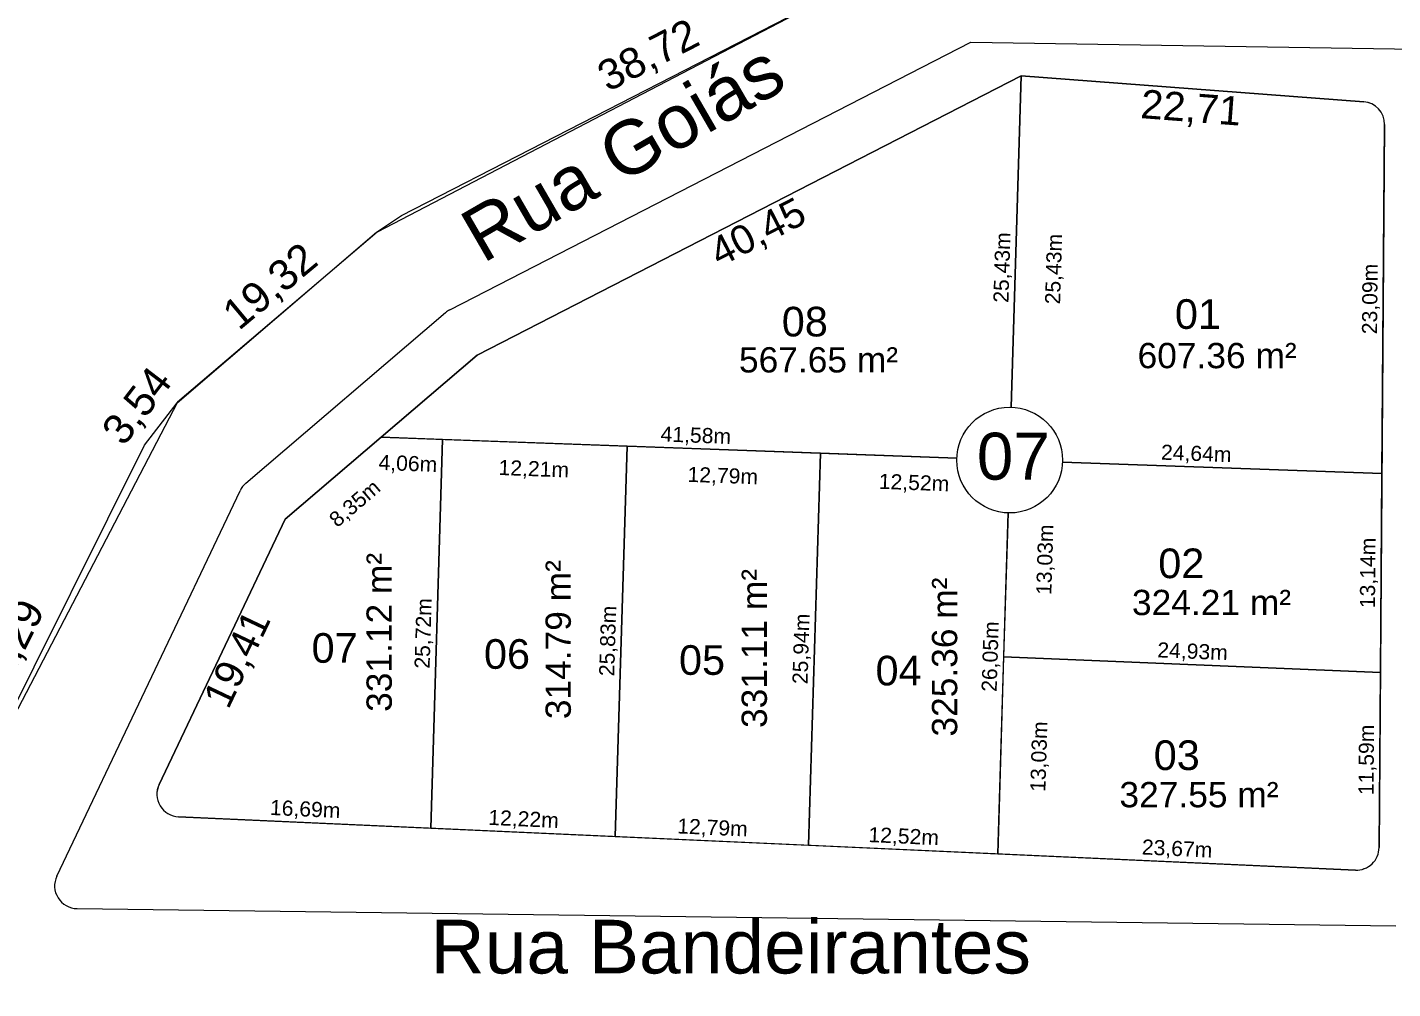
# Model space of a CAD drawing. Header units: metres. Extents: x 3808 to 8215, y 2374 to 6187.
# Drawn here: x 4939.2 to 5029.4, y 5504.4 to 5567.9 of the extents above; entities that cross this region are included whole.
import ezdxf
from ezdxf.enums import TextEntityAlignment as Align

# ---------------------------------------------------------------- set-up
doc = ezdxf.new("R2010")
doc.units = ezdxf.units.M
for name, color, linetype in [('Areas Lotes', 1, 'Continuous'), ('Calçada', 8, 'Continuous'), ('COTAS', 7, 'Continuous'), ('Lote', 7, 'Continuous'), ('Nome das Ruas', 7, 'Continuous'), ('Nº Lote', 7, 'Continuous'), ('Nº. quadra', 7, 'Continuous'), ('PDF_REGIAO_POLILINHAS', 7, 'Continuous'), ('quadras', 7, 'Continuous')]:
    doc.layers.add(name, color=color, linetype=linetype)
doc.styles.add('Arial', font='arial.ttf')
doc.dimstyles.new('Copy(2) of ISO-25', dxfattribs={"dimtxt": 1, "dimasz": 2.5, "dimexe": 1.25, "dimexo": 0.625, "dimgap": 0.2, "dimtad": 1, "dimtoh": 1, "dimlfac": 1, "dimzin": 1, "dimtxsty": 'Arial', "dimblk": 'NONE', "dimcen": 0, "dimse1": 1, "dimse2": 1, "dimsd1": 1, "dimsd2": 1, "dimclrt": 256, "dimaunit": 1, "dimadec": 3, "dimazin": 0, "dimtfac": 1, "dimtmove": 0, "dimatfit": 3, "dimldrblk": 'NONE', "dimfxl": 1, "dimtolj": 1, "dimtzin": 0, "dimarcsym": 0})
doc.dimstyles.new('COTA 2', dxfattribs={"dimtxt": 1.9, "dimasz": 2.5, "dimexe": 1.25, "dimexo": 0.625, "dimtad": 1, "dimlfac": 1, "dimzin": 1, "dimtxsty": 'Arial', "dimcen": 2.5, "dimse1": 1, "dimse2": 1, "dimsd1": 1, "dimsd2": 1, "dimclrt": 7, "dimadec": 0, "dimazin": 0, "dimtfac": 1, "dimtmove": 0, "dimatfit": 3, "dimfxl": 1, "dimtolj": 1, "dimtzin": 0, "dimarcsym": 0})

# ---------------------------------------------------------------- blocks, each defined once
blk = doc.blocks.new('*D112')
at = {"layer": 'Defpoints', "color": 0, "linetype": 'Continuous', "transparency": 16777216}
for p in [(4990.809, 5513.846), (4990.809, 5513.846), (5003.313, 5513.28)]:
    blk.add_point(p, dxfattribs=at)
at = {"layer": 'COTAS', "linetype": 'Continuous', "lineweight": 5, "transparency": 16777216, "insert": (4997.097, 5514.363), "char_height": 1, "attachment_point": 5, "rotation": 357.40557, "style": 'Arial'}
blk.add_mtext('\\A1;12,52m', dxfattribs=at)
blk = doc.blocks.new('_None')
blk = doc.blocks.new('*D173')
at = {"layer": 'Defpoints', "color": 0, "linetype": 'Continuous', "transparency": 16777216}
for p in [(5003.313, 5513.28), (5003.313, 5513.28), (5026.962, 5512.208)]:
    blk.add_point(p, dxfattribs=at)
at = {"layer": 'COTAS', "linetype": 'Continuous', "lineweight": 5, "transparency": 16777216, "insert": (5015.174, 5513.544), "char_height": 1, "attachment_point": 5, "rotation": 357.40557, "style": 'Arial'}
blk.add_mtext('\\A1;23,67m', dxfattribs=at)
blk = doc.blocks.new('*D175')
at = {"layer": 'Defpoints', "color": 0, "linetype": 'Continuous', "transparency": 16777216}
for p in [(4978.028, 5514.425), (4978.028, 5514.425), (4990.809, 5513.846)]:
    blk.add_point(p, dxfattribs=at)
at = {"layer": 'COTAS', "linetype": 'Continuous', "lineweight": 5, "transparency": 16777216, "insert": (4984.455, 5514.936), "char_height": 1, "attachment_point": 5, "rotation": 357.40557, "style": 'Arial'}
blk.add_mtext('\\A1;12,79m', dxfattribs=at)
blk = doc.blocks.new('*D176')
at = {"layer": 'Defpoints', "color": 0, "linetype": 'Continuous', "transparency": 16777216}
for p in [(4965.826, 5514.978), (4965.826, 5514.978), (4978.028, 5514.425)]:
    blk.add_point(p, dxfattribs=at)
at = {"layer": 'COTAS', "linetype": 'Continuous', "lineweight": 5, "transparency": 16777216, "insert": (4971.963, 5515.502), "char_height": 1, "attachment_point": 5, "rotation": 357.40557, "style": 'Arial'}
blk.add_mtext('\\A1;12,22m', dxfattribs=at)
blk = doc.blocks.new('*D177')
at = {"layer": 'Defpoints', "color": 0, "linetype": 'Continuous', "transparency": 16777216}
for p in [(4949.154, 5515.734), (4949.154, 5515.734), (4965.826, 5514.978)]:
    blk.add_point(p, dxfattribs=at)
at = {"layer": 'COTAS', "linetype": 'Continuous', "lineweight": 5, "transparency": 16777216, "insert": (4957.526, 5516.156), "char_height": 1, "attachment_point": 5, "rotation": 357.40557, "style": 'Arial'}
blk.add_mtext('\\A1;16,69m', dxfattribs=at)
blk = doc.blocks.new('*D178')
at = {"layer": 'Defpoints', "color": 0, "linetype": 'Continuous', "transparency": 16777216}
for p in [(4966.604, 5540.686), (4965.826, 5514.978), (4965.826, 5514.978)]:
    blk.add_point(p, dxfattribs=at)
at = {"layer": 'COTAS', "linetype": 'Continuous', "lineweight": 5, "transparency": 16777216, "insert": (4965.414, 5527.856), "char_height": 1, "attachment_point": 5, "rotation": 88.2663, "style": 'Arial'}
blk.add_mtext('\\A1;25,72m', dxfattribs=at)
blk = doc.blocks.new('*D179')
at = {"layer": 'Defpoints', "color": 0, "linetype": 'Continuous', "transparency": 16777216}
for p in [(4978.81, 5540.241), (4978.028, 5514.425), (4978.028, 5514.425)]:
    blk.add_point(p, dxfattribs=at)
at = {"layer": 'COTAS', "linetype": 'Continuous', "lineweight": 5, "transparency": 16777216, "insert": (4977.618, 5527.357), "char_height": 1, "attachment_point": 5, "rotation": 88.2663, "style": 'Arial'}
blk.add_mtext('\\A1;25,83m', dxfattribs=at)
blk = doc.blocks.new('*D180')
at = {"layer": 'Defpoints', "color": 0, "linetype": 'Continuous', "transparency": 16777216}
for p in [(4991.593, 5539.775), (4990.809, 5513.846), (4990.809, 5513.846)]:
    blk.add_point(p, dxfattribs=at)
at = {"layer": 'COTAS', "linetype": 'Continuous', "lineweight": 5, "transparency": 16777216, "insert": (4990.4, 5526.835), "char_height": 1, "attachment_point": 5, "rotation": 88.2663, "style": 'Arial'}
blk.add_mtext('\\A1;25,94m', dxfattribs=at)
blk = doc.blocks.new('*D181')
at = {"layer": 'Defpoints', "color": 0, "linetype": 'Continuous', "transparency": 16777216}
for p in [(5004.101, 5539.32), (5003.313, 5513.28), (5003.313, 5513.28)]:
    blk.add_point(p, dxfattribs=at)
at = {"layer": 'COTAS', "linetype": 'Continuous', "lineweight": 5, "transparency": 16777216, "insert": (5002.906, 5526.324), "char_height": 1, "attachment_point": 5, "rotation": 88.2663, "style": 'Arial'}
blk.add_mtext('\\A1;26,05m', dxfattribs=at)
blk = doc.blocks.new('*D182')
at = {"layer": 'Defpoints', "color": 0, "linetype": 'Continuous', "transparency": 16777216}
for p in [(5003.707, 5526.3), (5028.619, 5525.28), (5028.619, 5525.28)]:
    blk.add_point(p, dxfattribs=at)
at = {"layer": 'COTAS', "linetype": 'Continuous', "lineweight": 5, "transparency": 16777216, "insert": (5016.196, 5526.59), "char_height": 1, "attachment_point": 5, "rotation": 357.65677, "style": 'Arial'}
blk.add_mtext('\\A1;24,93m', dxfattribs=at)
blk = doc.blocks.new('*D183')
at = {"layer": 'Defpoints', "color": 0, "linetype": 'Continuous', "transparency": 16777216}
for p in [(5004.101, 5539.32), (5028.72, 5538.423), (5028.72, 5538.423)]:
    blk.add_point(p, dxfattribs=at)
at = {"layer": 'COTAS', "linetype": 'Continuous', "lineweight": 5, "transparency": 16777216, "insert": (5016.439, 5539.672), "char_height": 1, "attachment_point": 5, "rotation": 357.91404, "style": 'Arial'}
blk.add_mtext('\\A1;24,64m', dxfattribs=at)
blk = doc.blocks.new('*D184')
at = {"layer": 'Defpoints', "color": 0, "linetype": 'Continuous', "transparency": 16777216}
for p in [(4962.549, 5540.833), (4962.549, 5540.833), (5004.101, 5539.32)]:
    blk.add_point(p, dxfattribs=at)
at = {"layer": 'COTAS', "linetype": 'Continuous', "lineweight": 5, "transparency": 16777216, "insert": (4983.354, 5540.877), "char_height": 1, "attachment_point": 5, "rotation": 357.91404, "style": 'Arial'}
blk.add_mtext('\\A1;41,58m', dxfattribs=at)
blk = doc.blocks.new('*D185')
at = {"layer": 'Defpoints', "color": 0, "linetype": 'Continuous', "transparency": 16777216}
for p in [(5004.87, 5564.739), (5004.87, 5564.739), (5004.101, 5539.32)]:
    blk.add_point(p, dxfattribs=at)
at = {"layer": 'COTAS', "linetype": 'Continuous', "lineweight": 5, "transparency": 16777216, "insert": (5003.685, 5552.053), "char_height": 1, "attachment_point": 5, "rotation": 88.2663, "style": 'Arial'}
blk.add_mtext('\\A1;25,43m', dxfattribs=at)
blk = doc.blocks.new('*D186')
at = {"layer": 'Defpoints', "color": 0, "linetype": 'Continuous', "transparency": 16777216}
for p in [(5028.897, 5561.513), (5028.72, 5538.423), (5028.72, 5538.423)]:
    blk.add_point(p, dxfattribs=at)
at = {"layer": 'COTAS', "linetype": 'Continuous', "lineweight": 5, "transparency": 16777216, "insert": (5028.008, 5549.974), "char_height": 1, "attachment_point": 5, "rotation": 89.55998, "style": 'Arial'}
blk.add_mtext('\\A1;23,09m', dxfattribs=at)
blk = doc.blocks.new('*D187')
at = {"layer": 'Defpoints', "color": 0, "linetype": 'Continuous', "transparency": 16777216}
for p in [(5028.72, 5538.423), (5028.619, 5525.28), (5028.619, 5525.28)]:
    blk.add_point(p, dxfattribs=at)
at = {"layer": 'COTAS', "linetype": 'Continuous', "lineweight": 5, "transparency": 16777216, "insert": (5027.869, 5531.858), "char_height": 1, "attachment_point": 5, "rotation": 89.55998, "style": 'Arial'}
blk.add_mtext('\\A1;13,14m', dxfattribs=at)
blk = doc.blocks.new('*D188')
at = {"layer": 'Defpoints', "color": 0, "linetype": 'Continuous', "transparency": 16777216}
for p in [(5028.619, 5525.28), (5028.53, 5513.695), (5028.53, 5513.695)]:
    blk.add_point(p, dxfattribs=at)
at = {"layer": 'COTAS', "linetype": 'Continuous', "lineweight": 5, "transparency": 16777216, "insert": (5027.774, 5519.494), "char_height": 1, "attachment_point": 5, "rotation": 89.55998, "style": 'Arial'}
blk.add_mtext('\\A1;11,59m', dxfattribs=at)
blk = doc.blocks.new('*D189')
at = {"layer": 'Defpoints', "color": 0, "linetype": 'Continuous', "transparency": 16777216}
for p in [(5003.707, 5526.3), (5007.122, 5526.196), (5003.313, 5513.28)]:
    blk.add_point(p, dxfattribs=at)
at = {"layer": 'COTAS', "linetype": 'Continuous', "lineweight": 5, "transparency": 16777216, "insert": (5006.125, 5519.71), "char_height": 1, "attachment_point": 5, "rotation": 88.2663, "style": 'Arial'}
blk.add_mtext('\\A1;13,03m', dxfattribs=at)
blk = doc.blocks.new('*D190')
at = {"layer": 'Defpoints', "color": 0, "linetype": 'Continuous', "transparency": 16777216}
for p in [(5004.101, 5539.32), (5007.516, 5539.216), (5003.707, 5526.3)]:
    blk.add_point(p, dxfattribs=at)
at = {"layer": 'COTAS', "linetype": 'Continuous', "lineweight": 5, "transparency": 16777216, "insert": (5006.519, 5532.731), "char_height": 1, "attachment_point": 5, "rotation": 88.2663, "style": 'Arial'}
blk.add_mtext('\\A1;13,03m', dxfattribs=at)
blk = doc.blocks.new('*D191')
at = {"layer": 'Defpoints', "color": 0, "linetype": 'Continuous', "transparency": 16777216}
for p in [(5004.87, 5564.739), (5008.286, 5564.635), (5004.101, 5539.32)]:
    blk.add_point(p, dxfattribs=at)
at = {"layer": 'COTAS', "linetype": 'Continuous', "lineweight": 5, "transparency": 16777216, "insert": (5007.1, 5551.95), "char_height": 1, "attachment_point": 5, "rotation": 88.2663, "style": 'Arial'}
blk.add_mtext('\\A1;25,43m', dxfattribs=at)
blk = doc.blocks.new('*D192')
at = {"layer": 'Defpoints', "color": 0, "linetype": 'Continuous', "transparency": 16777216}
for p in [(5004.87, 5564.739), (5027.511, 5563.02), (5027.269, 5559.84)]:
    blk.add_point(p, dxfattribs=at)
at = {"layer": 'COTAS', "color": 7, "linetype": 'Continuous', "lineweight": 5, "transparency": 16777216, "insert": (5016.083, 5562.461), "char_height": 1.9, "attachment_point": 5, "rotation": 355.65955, "style": 'Arial'}
blk.add_mtext('\\A1;22,71', dxfattribs=at)
blk = doc.blocks.new('*D193')
at = {"layer": 'Defpoints', "color": 0, "linetype": 'Continuous', "transparency": 16777216}
for p in [(5004.87, 5564.739), (4968.892, 5546.258), (4970.333, 5543.453)]:
    blk.add_point(p, dxfattribs=at)
at = {"layer": 'COTAS', "color": 7, "linetype": 'Continuous', "lineweight": 5, "transparency": 16777216, "insert": (4987.515, 5554.265), "char_height": 1.9, "attachment_point": 5, "rotation": 27.18764, "style": 'Arial'}
blk.add_mtext('\\A1;40,45', dxfattribs=at)
blk = doc.blocks.new('*D194')
at = {"layer": 'Defpoints', "color": 0, "linetype": 'Continuous', "transparency": 16777216}
for p in [(4962.549, 5540.833), (4956.206, 5535.408), (4958.205, 5533.071)]:
    blk.add_point(p, dxfattribs=at)
at = {"layer": 'COTAS', "linetype": 'Continuous', "lineweight": 5, "transparency": 16777216, "insert": (4960.856, 5536.393), "char_height": 1, "attachment_point": 5, "rotation": 40.53939, "style": 'Arial'}
blk.add_mtext('\\A1;8,35m', dxfattribs=at)
blk = doc.blocks.new('*D195')
at = {"layer": 'Defpoints', "color": 0, "linetype": 'Continuous', "transparency": 16777216}
for p in [(4956.206, 5535.408), (4947.868, 5517.876), (4950.592, 5516.58)]:
    blk.add_point(p, dxfattribs=at)
at = {"layer": 'COTAS', "color": 7, "linetype": 'Continuous', "lineweight": 5, "transparency": 16777216, "insert": (4953.166, 5526.105), "char_height": 1.9, "attachment_point": 5, "rotation": 64.56292, "style": 'Arial'}
blk.add_mtext('\\A1;19,41', dxfattribs=at)
blk = doc.blocks.new('*D196')
at = {"layer": 'Defpoints', "color": 0, "linetype": 'Continuous', "transparency": 16777216}
for p in [(4962.356, 5540.956), (4966.411, 5540.808), (4966.313, 5538.135)]:
    blk.add_point(p, dxfattribs=at)
at = {"layer": 'COTAS', "linetype": 'Continuous', "lineweight": 5, "transparency": 16777216, "insert": (4964.315, 5539.01), "char_height": 1, "attachment_point": 5, "rotation": 357.91404, "style": 'Arial'}
blk.add_mtext('\\A1;4,06m', dxfattribs=at)
blk = doc.blocks.new('*D197')
at = {"layer": 'Defpoints', "color": 0, "linetype": 'Continuous', "transparency": 16777216}
for p in [(4966.604, 5540.686), (4978.81, 5540.241), (4978.715, 5537.639)]:
    blk.add_point(p, dxfattribs=at)
at = {"layer": 'COTAS', "linetype": 'Continuous', "lineweight": 5, "transparency": 16777216, "insert": (4972.641, 5538.661), "char_height": 1, "attachment_point": 5, "rotation": 357.91404, "style": 'Arial'}
blk.add_mtext('\\A1;12,21m', dxfattribs=at)
blk = doc.blocks.new('*D198')
at = {"layer": 'Defpoints', "color": 0, "linetype": 'Continuous', "transparency": 16777216}
for p in [(4978.81, 5540.241), (4991.593, 5539.775), (4991.499, 5537.173)]:
    blk.add_point(p, dxfattribs=at)
at = {"layer": 'COTAS', "linetype": 'Continuous', "lineweight": 5, "transparency": 16777216, "insert": (4985.136, 5538.206), "char_height": 1, "attachment_point": 5, "rotation": 357.91404, "style": 'Arial'}
blk.add_mtext('\\A1;12,79m', dxfattribs=at)
blk = doc.blocks.new('*D199')
at = {"layer": 'Defpoints', "color": 0, "linetype": 'Continuous', "transparency": 16777216}
for p in [(4991.593, 5539.775), (5004.101, 5539.32), (5004.006, 5536.717)]:
    blk.add_point(p, dxfattribs=at)
at = {"layer": 'COTAS', "linetype": 'Continuous', "lineweight": 5, "transparency": 16777216, "insert": (4997.781, 5537.746), "char_height": 1, "attachment_point": 5, "rotation": 357.91404, "style": 'Arial'}
blk.add_mtext('\\A1;12,52m', dxfattribs=at)
blk = doc.blocks.new('*D7865')
at = {"layer": 'Defpoints', "color": 0, "linetype": 'Continuous', "transparency": 16777216}
for p in [(4946.907, 5540.302), (4946.907, 5540.302), (4932.493, 5511.405)]:
    blk.add_point(p, dxfattribs=at)
at = {"layer": 'Calçada', "color": 7, "linetype": 'Continuous', "lineweight": 5, "transparency": 16777216, "insert": (4938.065, 5526.669), "char_height": 2, "attachment_point": 5, "rotation": 63.49108, "style": 'Arial'}
blk.add_mtext('\\A1;32,29', dxfattribs=at)
blk = doc.blocks.new('*D7866')
at = {"layer": 'Defpoints', "color": 0, "linetype": 'Continuous', "transparency": 16777216}
for p in [(4949.058, 5543.111), (4949.058, 5543.111), (4946.907, 5540.302)]:
    blk.add_point(p, dxfattribs=at)
at = {"layer": 'Calçada', "color": 7, "linetype": 'Continuous', "lineweight": 5, "transparency": 16777216, "insert": (4946.532, 5542.818), "char_height": 2, "attachment_point": 5, "rotation": 52.55116, "style": 'Arial'}
blk.add_mtext('\\A1;3,54', dxfattribs=at)
blk = doc.blocks.new('*D7867')
at = {"layer": 'Defpoints', "color": 0, "linetype": 'Continuous', "transparency": 16777216}
for p in [(4963.887, 5555.491), (4963.887, 5555.491), (4949.058, 5543.111)]:
    blk.add_point(p, dxfattribs=at)
at = {"layer": 'Calçada', "color": 7, "linetype": 'Continuous', "lineweight": 5, "transparency": 16777216, "insert": (4955.302, 5550.704), "char_height": 2, "attachment_point": 5, "rotation": 39.85792, "style": 'Arial'}
blk.add_mtext('\\A1;19,32', dxfattribs=at)
blk = doc.blocks.new('*D7868')
at = {"layer": 'Defpoints', "color": 0, "linetype": 'Continuous', "transparency": 16777216}
for p in [(4998.333, 5573.185), (4998.333, 5573.185), (4963.887, 5555.491)]:
    blk.add_point(p, dxfattribs=at)
at = {"layer": 'Calçada', "color": 7, "linetype": 'Continuous', "lineweight": 5, "transparency": 16777216, "insert": (4980.275, 5565.963), "char_height": 2, "attachment_point": 5, "rotation": 27.18764, "style": 'Arial'}
blk.add_mtext('\\A1;38,72', dxfattribs=at)

msp = doc.modelspace()

# ---------------------------------------------------------------- linework, layer by layer
at = {"layer": 'Calçada', "linetype": 'Continuous', "lineweight": 5}
for p, q in [((4963.887, 5555.491), (4998.333, 5573.185)), ((4963.887, 5555.491), (4998.333, 5573.185)), ((4967.085, 5549.265), (5001.531, 5566.958)), ((5001.531, 5566.958), (5030.958, 5566.494)), ((4962.246, 5554.39), (4963.887, 5555.491)), ((4962.246, 5554.39), (4963.887, 5555.491)), ((4949.058, 5543.111), (4962.246, 5554.39)), ((4949.058, 5543.111), (4962.246, 5554.39)), ((4953.608, 5537.791), (4966.795, 5549.07)), ((4946.907, 5540.302), (4949.058, 5543.111)), ((4946.907, 5540.302), (4949.058, 5543.111)), ((4932.493, 5511.405), (4946.907, 5540.302)), ((4932.493, 5511.405), (4946.907, 5540.302)), ((4941.105, 5511.806), (4953.228, 5537.296)), ((4942.44, 5509.662), (5029.628, 5508.518))]:
    msp.add_line(p, q, dxfattribs=at)
for centre, start, end in [((4967.77, 5547.93), 117.18764, 130.53939), ((4954.583, 5536.652), 130.53939, 154.56292), ((4942.459, 5511.162), 154.56292, 269.24785)]:
    msp.add_arc(centre, 1.5, start, end, dxfattribs=at)
at = {"layer": 'Lote', "linetype": 'Continuous', "lineweight": 5}
for p, q in [((5004.206, 5542.814), (5004.87, 5564.739)), ((5028.619, 5525.28), (5003.707, 5526.3))]:
    msp.add_line(p, q, dxfattribs=at)
at = {"layer": 'Lote', "lineweight": 5}
for p, q in [((4962.549, 5540.833), (5000.607, 5539.447)), ((4965.826, 5514.978), (4966.604, 5540.686)), ((4978.028, 5514.425), (4978.81, 5540.241)), ((4990.809, 5513.846), (4991.593, 5539.775)), ((5007.594, 5539.193), (5028.72, 5538.423)), ((5003.313, 5513.28), (5003.995, 5535.826))]:
    msp.add_line(p, q, dxfattribs=at)
at = {"layer": 'Lote', "linetype": 'Continuous', "lineweight": 5, "flags": 128}
for points in [[(5004.206, 5542.814), (5004.87, 5564.739), (4968.892, 5546.258), (4962.549, 5540.833), (5000.607, 5539.447)], [(5000.607, 5539.447), (4991.593, 5539.775), (4990.809, 5513.846), (5003.313, 5513.28), (5003.995, 5535.826)], [(5003.995, 5535.826), (5003.707, 5526.3), (5028.619, 5525.28), (5028.72, 5538.423), (5007.594, 5539.193)]]:
    msp.add_lwpolyline(points, dxfattribs=at)
msp.add_lwpolyline([(5007.594, 5539.193), (5028.72, 5538.423), (5028.897, 5561.513, 0.394412), (5027.511, 5563.02), (5004.87, 5564.739), (5004.206, 5542.814)], format="xyb", dxfattribs=at)
for points in [[(4966.604, 5540.686), (4962.549, 5540.833), (4956.206, 5535.408), (4947.868, 5517.876, 0.536435), (4949.154, 5515.734), (4965.826, 5514.978)], [(5003.707, 5526.3), (5003.313, 5513.28), (5026.962, 5512.208, 0.42527), (5028.53, 5513.695), (5028.619, 5525.28)]]:
    msp.add_lwpolyline(points, format="xyb", close=True, dxfattribs=at)
for points in [[(4965.826, 5514.978), (4978.028, 5514.425), (4978.81, 5540.241), (4966.604, 5540.686)], [(4978.028, 5514.425), (4990.809, 5513.846), (4991.593, 5539.775), (4978.81, 5540.241)]]:
    msp.add_lwpolyline(points, close=True, dxfattribs=at)
at = {"layer": 'Nº. quadra', "lineweight": 5}
msp.add_circle((5004.101, 5539.32), 3.496, dxfattribs=at)
at = {"layer": 'PDF_REGIAO_POLILINHAS', "lineweight": 5}
msp.add_lwpolyline([(5115.931, 5642.188), (5097.746, 5608.733), (5090.058, 5600.038), (5081.098, 5595.214), (5050.295, 5582.754), (5041.016, 5573.582), (5001.677, 5573.953), (4998.39, 5573.211), (4962.284, 5554.39), (4949.083, 5543.15), (4932.117, 5510.596), (4884.082, 5510.225), (4874.857, 5508.37), (4870.668, 5506.143), (4849.037, 5485.36), (4846.969, 5482.179), (4835.04, 5450.102), (4834.351, 5428.418), (4807.152, 5429.001), (4795.011, 5184.48), (4758.959, 5186.071), (4756.573, 5107.763)], dxfattribs=at)
at = {"layer": 'quadras', "lineweight": 5}
for p, q in [((4968.892, 5546.258), (5004.87, 5564.739)), ((5004.87, 5564.739), (5027.511, 5563.02)), ((5028.897, 5561.513), (5028.53, 5513.695)), ((4956.206, 5535.408), (4968.892, 5546.258)), ((4947.868, 5517.876), (4956.206, 5535.408)), ((5026.962, 5512.208), (4949.154, 5515.734))]:
    msp.add_line(p, q, dxfattribs=at)
for centre, start, end in [((5027.397, 5561.524), 359.55998, 85.65955), ((4949.222, 5517.232), 154.56292, 267.40557), ((5027.03, 5513.706), 267.40557, 359.55998)]:
    msp.add_arc(centre, 1.5, start, end, dxfattribs=at)

# ---------------------------------------------------------------- texts
at = {"layer": 'Areas Lotes', "linetype": 'Continuous', "lineweight": 5, "style": 'Arial'}
for s, p in [('567.65 m²', (4986.206, 5545.114)), ('607.36 m²', (5012.561, 5545.397)), ('324.21 m²', (5012.19, 5529.067)), ('327.55 m²', (5011.362, 5516.359))]:
    msp.add_text(s, height=1.6726, dxfattribs=at).set_placement(p)
at = {"layer": 'Areas Lotes', "lineweight": 5, "style": 'Arial'}
for s, p in [('331.12 m²', (4963.253, 5522.667)), ('314.79 m²', (4975.09, 5522.186)), ('331.11 m²', (4988.054, 5521.604)), ('325.36 m²', (5000.637, 5521.035))]:
    msp.add_text(s, height=1.6726, rotation=90, dxfattribs=at).set_placement(p)
at = {"layer": 'Nome das Ruas', "lineweight": 5, "style": 'Arial'}
msp.add_text('Rua Goiás', height=3.55, rotation=30.04144, dxfattribs=at).set_placement((4969.267, 5552.293, 165.916))
msp.add_text('Rua Bandeirantes', height=3.55, dxfattribs=at).set_placement((4965.814, 5505.368, 165.916))
at = {"layer": 'Nº Lote', "linetype": 'Continuous', "lineweight": 5, "style": 'Arial'}
for s, p in [('08', (4990.561, 5547.498)), ('01', (5016.552, 5547.998)), ('02', (5015.452, 5531.512)), ('07', (4959.473, 5525.917)), ('06', (4970.869, 5525.518)), ('05', (4983.764, 5525.118)), ('04', (4996.759, 5524.419)), ('03', (5015.152, 5518.824))]:
    msp.add_text(s, height=1.96, dxfattribs=at).set_placement(p, align=Align.CENTER)
at = {"layer": 'Nº. quadra', "lineweight": 5, "style": 'Arial'}
msp.add_text('07', height=3.1039, dxfattribs=at).set_placement((5001.936, 5538.026))

# ---------------------------------------------------------------- dimensions: what is measured, and where the dimension line sits
at = {"layer": 'Calçada', "linetype": 'Continuous', "lineweight": 5}
for p1, p2, picture, middle in [((4963.887, 5555.491), (4998.333, 5573.185), '*D7868', (4980.275, 5565.963)), ((4949.058, 5543.111), (4963.887, 5555.491), '*D7867', (4955.302, 5550.704)), ((4932.493, 5511.405), (4946.907, 5540.302), '*D7865', (4938.065, 5526.669))]:
    dim = msp.add_aligned_dim(p1=p1, p2=p2, distance=0, dimstyle='COTA 2', override={"dimtxt": 2}, dxfattribs=at)
    dim.commit()
    dim.dimension.update_dxf_attribs({"geometry": picture, "text_midpoint": middle})
dim = msp.add_linear_dim(base=(4949.058, 5543.111), p1=(4946.907, 5540.302), p2=(4949.058, 5543.111), angle=52.55116, dimstyle='COTA 2', override={"dimtxt": 2}, dxfattribs=at)
dim.commit()
dim.dimension.update_dxf_attribs({"geometry": '*D7866', "text_midpoint": (4947.982, 5541.707), "dimtype": 161})
at = {"layer": 'COTAS', "linetype": 'Continuous', "lineweight": 5}
for p1, p2, distance, picture, middle in [((5004.87, 5564.739), (4968.892, 5546.258), 3.154, '*D193', (4987.515, 5554.265)), ((5004.87, 5564.739), (5027.511, 5563.02), -3.189, '*D192', (5016.083, 5562.461)), ((4956.206, 5535.408), (4947.868, 5517.876), 3.017, '*D195', (4953.166, 5526.105))]:
    dim = msp.add_aligned_dim(p1=p1, p2=p2, distance=distance, dimstyle='COTA 2', dxfattribs=at)
    dim.commit()
    dim.dimension.update_dxf_attribs({"geometry": picture, "text_midpoint": middle})
for p1, p2, distance, picture, middle in [((5004.101, 5539.32), (5004.87, 5564.739), 0, '*D185', (5003.685, 5552.053)), ((5028.897, 5561.513), (5028.72, 5538.423), 0, '*D186', (5028.008, 5549.974)), ((5004.101, 5539.32), (4962.549, 5540.833), 0, '*D184', (4983.354, 5540.877)), ((4962.549, 5540.833), (4956.206, 5535.408), 3.075, '*D194', (4960.856, 5536.393)), ((4966.604, 5540.686), (4965.826, 5514.978), 0, '*D178', (4965.414, 5527.856)), ((4966.604, 5540.686), (4978.81, 5540.241), -2.604, '*D197', (4972.641, 5538.661)), ((4978.81, 5540.241), (4978.028, 5514.425), 0, '*D179', (4977.618, 5527.357)), ((5004.101, 5539.32), (5028.72, 5538.423), 0, '*D183', (5016.439, 5539.672)), ((4991.593, 5539.775), (4990.809, 5513.846), 0, '*D180', (4990.4, 5526.835)), ((5004.101, 5539.32), (5003.313, 5513.28), 0, '*D181', (5002.906, 5526.324)), ((5003.707, 5526.3), (5028.619, 5525.28), 0, '*D182', (5016.196, 5526.59)), ((5003.313, 5513.28), (5003.707, 5526.3), -3.417, '*D189', (5006.125, 5519.71)), ((5026.962, 5512.208), (5003.313, 5513.28), 0, '*D173', (5015.174, 5513.544))]:
    dim = msp.add_aligned_dim(p1=p1, p2=p2, distance=distance, dimstyle='Copy(2) of ISO-25', override={"dimpost": 'm'}, dxfattribs=at)
    dim.commit()
    dim.dimension.update_dxf_attribs({"geometry": picture, "text_midpoint": middle})
for base, p1, p2, angle, picture, middle in [((5008.286, 5564.635), (5004.101, 5539.32), (5004.87, 5564.739), 268.2663, '*D191', (5007.1, 5551.95)), ((4991.499, 5537.173), (4978.81, 5540.241), (4991.593, 5539.775), 177.91404, '*D198', (4985.136, 5538.206)), ((5004.006, 5536.717), (4991.593, 5539.775), (5004.101, 5539.32), 177.91404, '*D199', (4997.781, 5537.746)), ((5007.516, 5539.216), (5003.707, 5526.3), (5004.101, 5539.32), 268.2663, '*D190', (5006.519, 5532.731)), ((5028.619, 5525.28), (5028.72, 5538.423), (5028.619, 5525.28), 89.55998, '*D187', (5027.869, 5531.858)), ((5028.53, 5513.695), (5028.619, 5525.28), (5028.53, 5513.695), 89.55998, '*D188', (5027.774, 5519.494)), ((4949.154, 5515.734), (4965.826, 5514.978), (4949.154, 5515.734), 357.40557, '*D177', (4957.526, 5516.156)), ((4965.8257, 5514.9782), (4978.0283, 5514.4252), (4965.8257, 5514.9782), 357.40557, '*D176', (4971.9633, 5515.5018)), ((4978.028, 5514.425), (4990.809, 5513.846), (4978.028, 5514.425), 357.40557, '*D175', (4984.455, 5514.936)), ((4990.809, 5513.846), (5003.313, 5513.28), (4990.809, 5513.846), 357.40557, '*D112', (4997.097, 5514.363))]:
    dim = msp.add_linear_dim(base=base, p1=p1, p2=p2, angle=angle, dimstyle='Copy(2) of ISO-25', override={"dimpost": 'm', "dimtmove": 1}, dxfattribs=at)
    dim.commit()
    dim.dimension.update_dxf_attribs({"geometry": picture, "text_midpoint": middle})
dim = msp.add_linear_dim(base=(4966.313, 5538.135), p1=(4962.356, 5540.956), p2=(4966.411, 5540.808), angle=357.91404, dimstyle='Copy(2) of ISO-25', override={"dimpost": 'm'}, dxfattribs=at)
dim.commit()
dim.dimension.update_dxf_attribs({"geometry": '*D196', "text_midpoint": (4964.286, 5538.209), "dimtype": 161})

doc.saveas('drawing.dxf')
